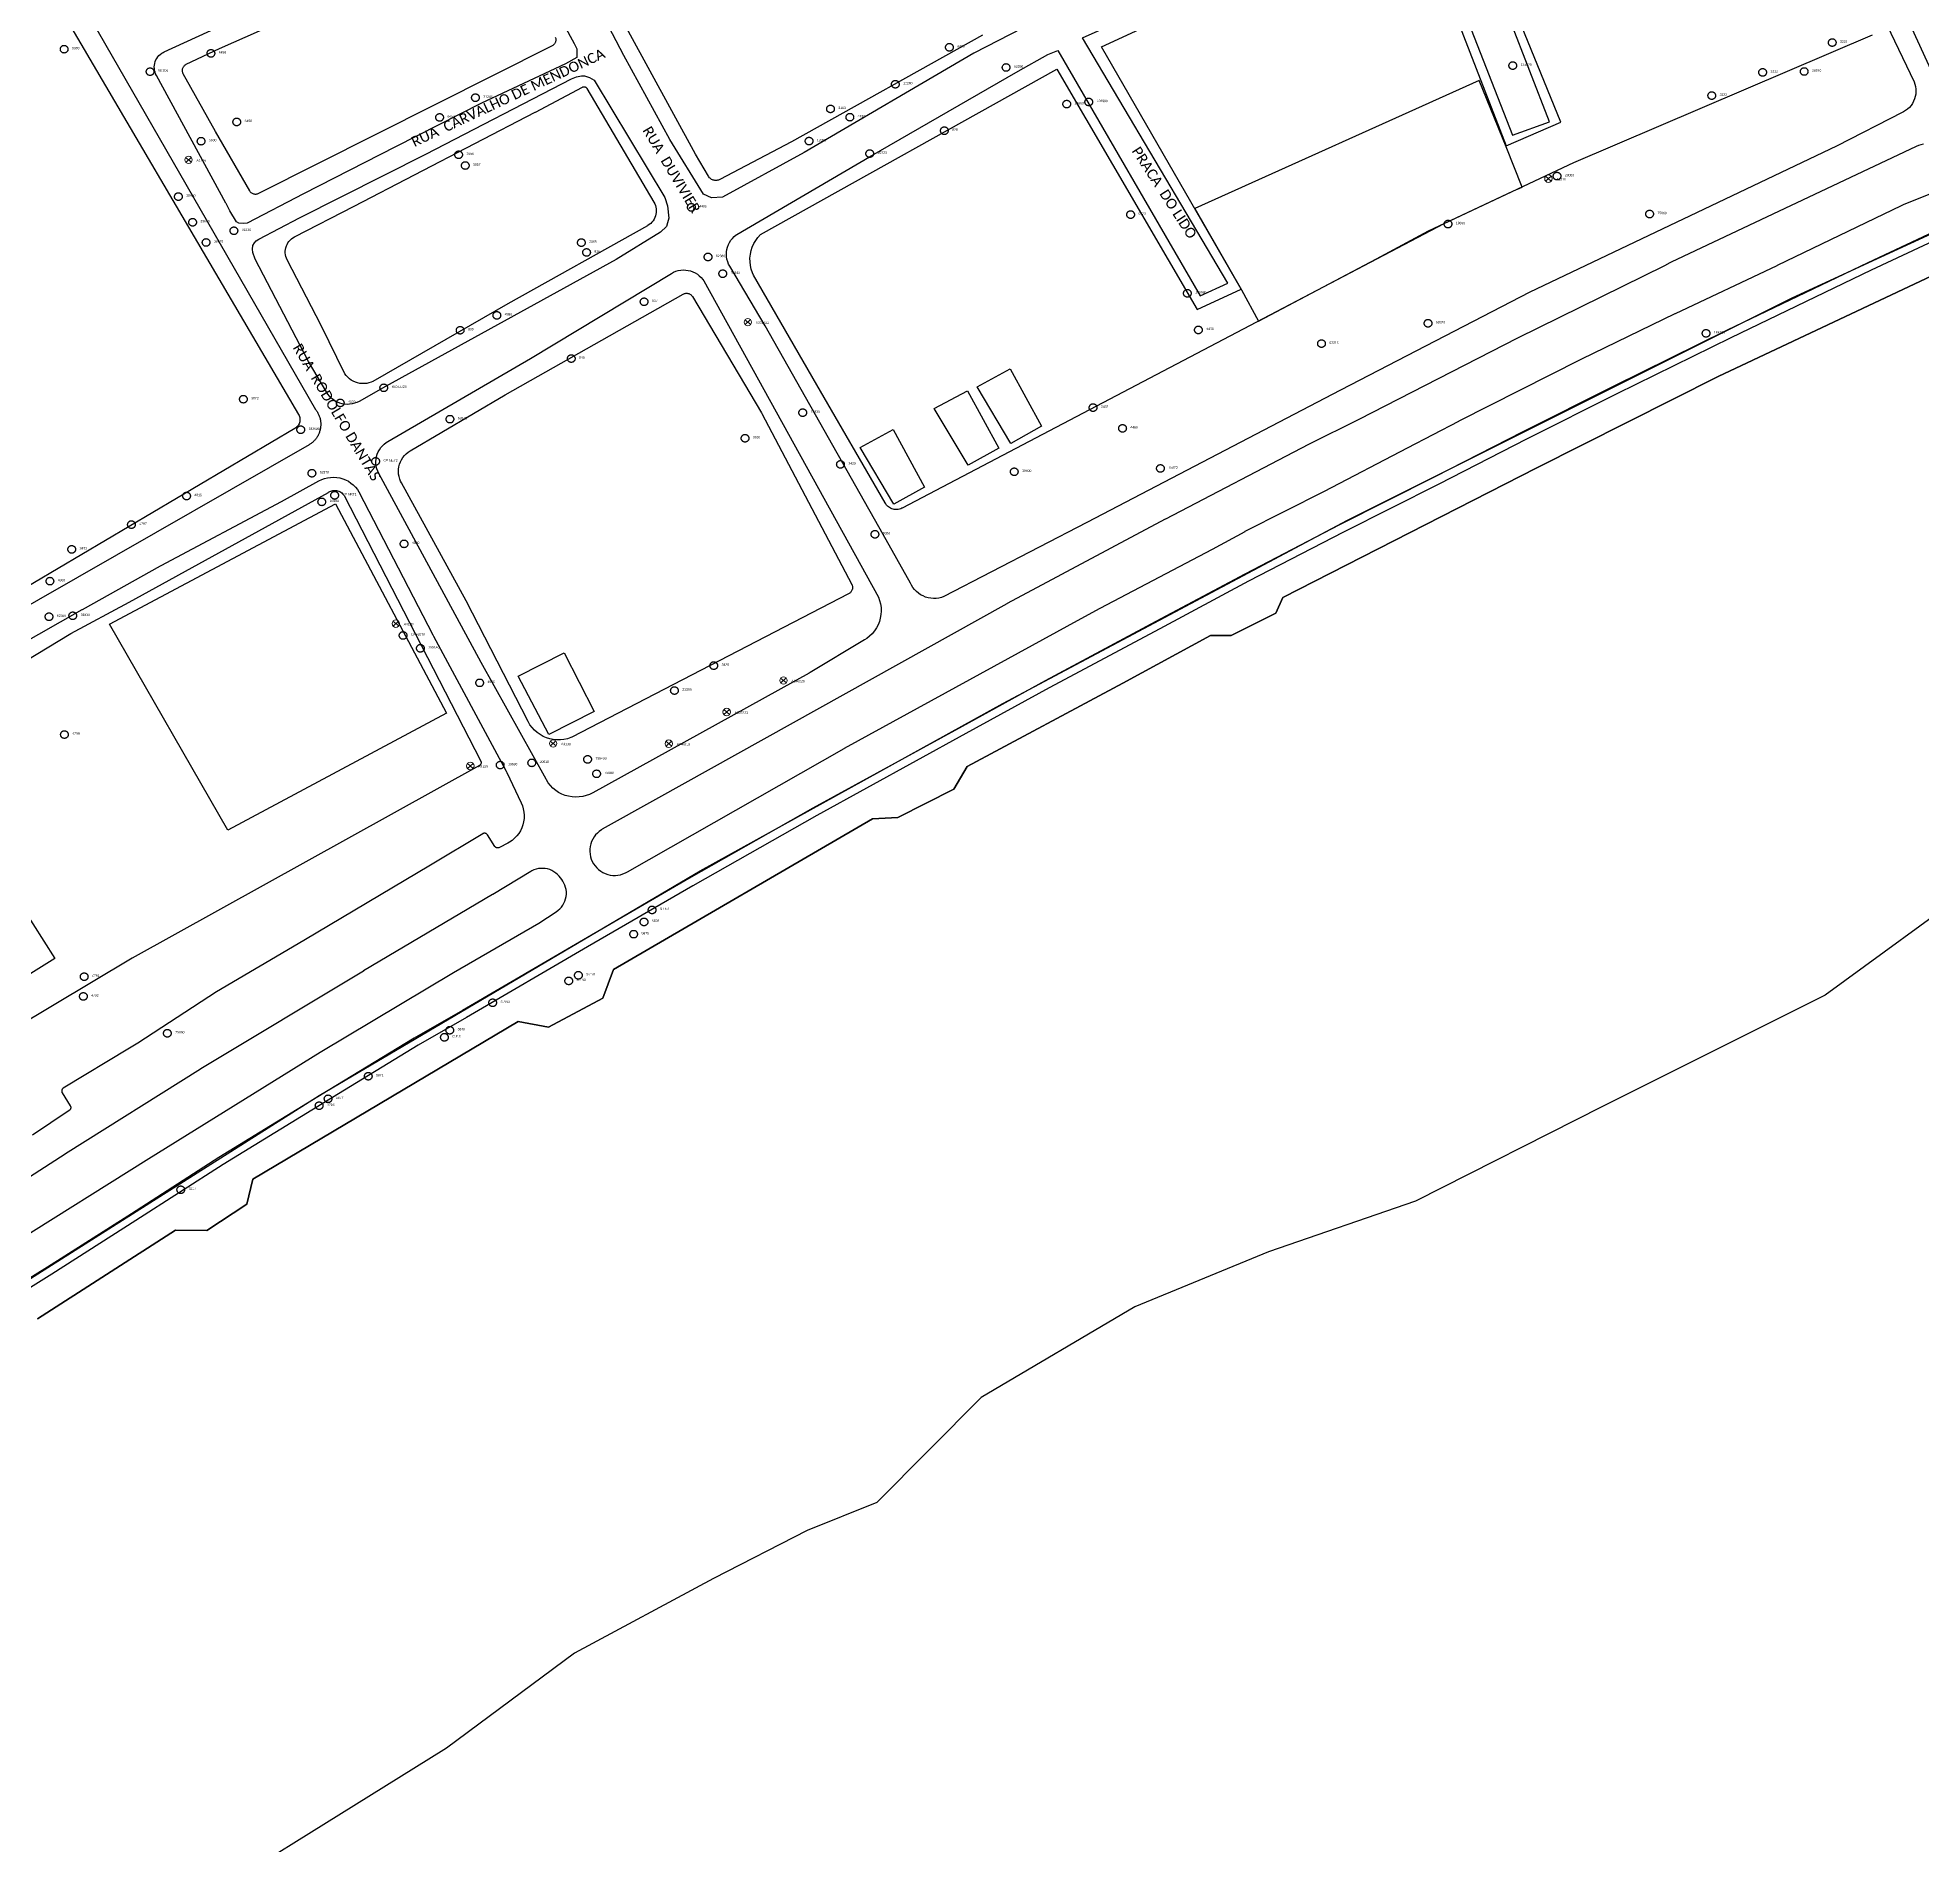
# Model space of a CAD drawing. Header units: millimetres. Extents: x 676447 to 689606, y 7455628 to 7463967.
# Drawn here: x 686661 to 687214, y 7458689 to 7459220 of the extents above; entities that cross this region are included whole.
import ezdxf

# ---------------------------------------------------------------- set-up
doc = ezdxf.new("R2010")
doc.units = ezdxf.units.MM
doc.header["$LTSCALE"] = 0.1
doc.header["$MEASUREMENT"] = 0
doc.linetypes.add('PHANTOM2', pattern=[1.25, 0.625, -0.125, 0.125, -0.125, 0.125, -0.125])
doc.layers.add('10.4-Postes', color=1, linetype='Continuous', lineweight=0)
for name, color, linetype in [('Caixas Subterrâneas', 5, 'Continuous'), ('LEGENDAS_INFRAESTRUTURAS', 7, 'Continuous'), ('MUB_AC_GEOGRAFICO', 7, 'Continuous'), ('MUB_EDIFICACOES', 7, 'Continuous'), ('MUB_MEIOFIO', 7, 'Continuous'), ('MUB_OBRA_ARTE', 7, 'Continuous'), ('MUB_QUADRAS', 7, 'Continuous'), ('MUB_SEGMENTO', 7, 'Continuous'), ('NOS_DE_INFRAESTRUTURA', 7, 'Continuous')]:
    doc.layers.add(name, color=color, linetype=linetype)
doc.styles.add('Legend', font='calibri.ttf')
doc.styles.get("Standard").update_dxf_attribs({"font": 'arial.ttf'})

# ---------------------------------------------------------------- blocks, each defined once
blk = doc.blocks.new('MHMZ')
at = {"linetype": 'PHANTOM2'}
blk.add_circle((0, 0), 0.0000101, dxfattribs=at)
blk = doc.blocks.new('PTPT')
at = {"layer": '10.4-Postes', "color": 1, "linetype": 'PHANTOM2'}
for points in [[(-0.0000079, 0.0000104), (0.0000075, -0.000002)], [(0.000007, 0.0000109), (-0.0000074, -0.0000025)]]:
    blk.add_lwpolyline(points, dxfattribs=at)
at = {"layer": '10.4-Postes', "color": 1}
blk.add_circle((-0.0000002, 0.0000042), 0.00000987, dxfattribs=at)

msp = doc.modelspace()

# ---------------------------------------------------------------- linework, layer by layer
at = {"layer": 'MUB_AC_GEOGRAFICO', "linetype": 'Continuous'}
for points in [[(686660.85, 7458843.34), (686701.4, 7458869.44), (686710.62, 7458869.3), (686722.37, 7458877.05), (686724.11, 7458884.39), (686802.04, 7458930.78), (686810.9, 7458929.07), (686826.93, 7458937.62), (686830, 7458946.03), (686906.07, 7458990.28), (686913.58, 7458990.71), (686930.01, 7458998.99), (686933.88, 7459005.66), (686979.59, 7459030.13), (687005.41, 7459044.17), (687011.43, 7459044.17), (687024.52, 7459050.72), (687026.65, 7459055.26), (687101.24, 7459093.35), (687154.47, 7459120.23), (687229.1, 7459155.4)], [(687231.01, 7458971.37), (687185.87, 7458938.42), (687120.5, 7458905.78), (687065.55, 7458877.93), (687022.38, 7458863.03), (686983.13, 7458846.95), (686938, 7458820.27), (686907.32, 7458789.44), (686886.91, 7458781.2), (686859.44, 7458767.08), (686818.62, 7458745.12), (686780.94, 7458717.27), (686686.86, 7458658.72)]]:
    msp.add_lwpolyline(points, dxfattribs=at)
at = {"layer": 'MUB_EDIFICACOES', "linetype": 'Continuous'}
for points in [[(686946.56, 7459122.48), (686955.76, 7459105.59), (686946.75, 7459100.59), (686936.81, 7459117.22), (686946.56, 7459122.48)], [(686934, 7459116.04), (686943.2, 7459099.15), (686934.18, 7459094.15), (686924.25, 7459110.78), (686934, 7459116.04)], [(686912.2, 7459104.63), (686921.4, 7459087.74), (686912.38, 7459082.74), (686902.45, 7459099.37), (686912.2, 7459104.63)], [(686716.8, 7458986.93), (686682.04, 7459047.48), (686748.42, 7459082.86), (686780.95, 7459021.27), (686716.8, 7458986.93)], [(686815.55, 7459039.09), (686824.37, 7459021.84), (686811.04, 7459015.01), (686802.02, 7459032.22), (686815.55, 7459039.09)], [(686656.25, 7458964.47), (686665.94, 7458949.27), (686636.63, 7458930.93), (686626.34, 7458946.09), (686656.25, 7458964.47)]]:
    msp.add_lwpolyline(points, dxfattribs=at)
at = {"layer": 'MUB_MEIOFIO', "linetype": 'Continuous'}
for points in [[(687217.54, 7459209.17), (687173.39, 7459305.41), (687173.15, 7459305.79), (687172.78, 7459306.51), (687172.49, 7459307.25), (687172.27, 7459308.03), (687172.14, 7459308.82), (687172.1, 7459309.62), (687172.13, 7459310.42), (687172.25, 7459311.22), (687172.46, 7459312), (687172.74, 7459312.75), (687173.1, 7459313.46), (687173.53, 7459314.14), (687174.03, 7459314.77), (687174.6, 7459315.34), (687175.22, 7459315.85), (687175.89, 7459316.29), (687176.6, 7459316.66), (687199.52, 7459327.3), (687213.62, 7459333.82), (687214.6, 7459334.21)], [(686811.89, 7459266.68), (686846.66, 7459282.38), (686879.81, 7459297.49), (686898.01, 7459305.66), (686904.87, 7459308.83), (686907.67, 7459309.47), (686909.45, 7459309.47), (686912.5, 7459308.58), (686927.1, 7459279.76), (686939.68, 7459252.33), (686951.03, 7459227.58), (686951.08, 7459224.89), (686950.18, 7459222.59), (686935.89, 7459215.21), (686886.06, 7459186.08), (686862.02, 7459172.96), (686858.81, 7459172.73), (686856.49, 7459173.75), (686846.55, 7459189.89), (686833.09, 7459214.52), (686809.5, 7459259.8), (686808.87, 7459262.46), (686809.86, 7459264.85), (686811.89, 7459266.68)], [(687164.89, 7459305.07), (687212, 7459206.8), (687212.25, 7459206.11), (687212.42, 7459205.4), (687212.52, 7459204.67), (687212.54, 7459203.94), (687212.48, 7459203.21), (687212.35, 7459202.49), (687212.14, 7459201.79), (687211.86, 7459201.11), (687211.51, 7459200.47), (687211.1, 7459199.86), (687210.62, 7459199.3), (687210.09, 7459198.8), (687209.51, 7459198.35), (687208.88, 7459197.97), (687208.74, 7459197.89), (687189.17, 7459187.86), (687099.13, 7459145.02)], [(687065.34, 7459264.54), (687094.08, 7459191.17), (687104.94, 7459195.07), (687076.05, 7459269.61)], [(686660.73, 7459252.76), (686742.54, 7459110.5), (686742.69, 7459110.3), (686742.83, 7459110.11), (686742.96, 7459109.9), (686743.09, 7459109.7), (686743.21, 7459109.48), (686743.32, 7459109.27), (686743.43, 7459109.05), (686743.52, 7459108.83), (686743.61, 7459108.6), (686743.69, 7459108.37), (686743.77, 7459108.14), (686743.83, 7459107.91), (686743.89, 7459107.67), (686743.93, 7459107.43), (686743.97, 7459107.19), (686744.01, 7459106.95), (686744.03, 7459106.71), (686744.04, 7459106.47), (686744.05, 7459106.23), (686744.05, 7459105.98), (686744.04, 7459105.74), (686744.02, 7459105.5), (686743.99, 7459105.26), (686743.96, 7459105.02), (686743.91, 7459104.78), (686743.86, 7459104.54), (686743.8, 7459104.31), (686743.73, 7459104.08), (686743.65, 7459103.85), (686743.57, 7459103.62), (686743.48, 7459103.39), (686743.38, 7459103.17), (686743.27, 7459102.96), (686743.15, 7459102.74), (686743.03, 7459102.53), (686742.9, 7459102.33), (686742.76, 7459102.13), (686742.62, 7459101.93), (686742.47, 7459101.74), (686742.31, 7459101.56), (686742.15, 7459101.38), (686741.98, 7459101.2), (686741.8, 7459101.04), (686741.62, 7459100.87), (686741.44, 7459100.72), (686741.24, 7459100.57), (686741.05, 7459100.43), (686740.84, 7459100.3), (686740.64, 7459100.17), (686604.49, 7459022.19)], [(686798.44, 7459255.1), (686818.44, 7459218.09), (686819.29, 7459216.53), (686819.29, 7459213.98), (686815.89, 7459212.13), (686791.26, 7459200.48), (686765.99, 7459187.68), (686738.99, 7459173.88), (686722.43, 7459165.3), (686721.25, 7459165.13), (686719.95, 7459165.26), (686719.26, 7459165.65), (686717.36, 7459168.89), (686716.25, 7459171.02), (686716.19, 7459171.12), (686695.78, 7459208.68), (686695.55, 7459209.15), (686695.38, 7459209.65), (686695.26, 7459210.16), (686695.19, 7459210.67), (686695.17, 7459211.2), (686695.21, 7459211.72), (686695.31, 7459212.23), (686695.46, 7459212.74), (686695.66, 7459213.22), (686695.91, 7459213.68), (686696.2, 7459214.11), (686696.54, 7459214.51), (686696.92, 7459214.87), (686697.34, 7459215.19), (686697.78, 7459215.46), (686698.09, 7459215.62), (686730.15, 7459230.26)], [(687099.13, 7459145.02), (687043.58, 7459116.23), (687043.56, 7459116.23), (686969.01, 7459077.33), (686927.09, 7459055.59), (686926.34, 7459055.32), (686925.57, 7459055.14), (686924.78, 7459055.03), (686923.99, 7459055.01), (686923.2, 7459055.07), (686922.42, 7459055.21), (686921.66, 7459055.44), (686920.93, 7459055.74), (686920.23, 7459056.12), (686919.57, 7459056.57), (686918.97, 7459057.08), (686918.42, 7459057.65), (686917.94, 7459058.28), (686917.53, 7459058.96), (686917.27, 7459059.47), (686909.18, 7459073.81), (686874.55, 7459135.11), (686864.17, 7459152.62), (686863.83, 7459153.27), (686863.56, 7459153.95), (686863.36, 7459154.65), (686863.24, 7459155.38), (686863.19, 7459156.11), (686863.22, 7459156.84), (686863.33, 7459157.56), (686863.51, 7459158.27), (686863.77, 7459158.96), (686864.09, 7459159.62), (686864.48, 7459160.24), (686864.94, 7459160.81), (686865.45, 7459161.34), (686866.02, 7459161.8), (686866.25, 7459161.97), (686905.18, 7459184.72), (686948.84, 7459209.97), (686957.63, 7459214.8), (686960.54, 7459216.03), (687002.35, 7459143.88), (687010.43, 7459147.67), (686967.81, 7459219.73), (686975.03, 7459222.94)], [(686763.03, 7459117.25), (686755.31, 7459112.93), (686754.65, 7459112.61), (686753.96, 7459112.35), (686753.25, 7459112.17), (686752.53, 7459112.07), (686751.8, 7459112.04), (686751.07, 7459112.09), (686750.34, 7459112.21), (686749.64, 7459112.41), (686748.96, 7459112.68), (686748.31, 7459113.02), (686747.7, 7459113.43), (686747.14, 7459113.9), (686746.63, 7459114.43), (686746.17, 7459115), (686745.86, 7459115.48), (686740.48, 7459124.6), (686724.79, 7459154.66), (686724.08, 7459156.62), (686723.97, 7459157.59), (686724.08, 7459158.67), (686724.57, 7459159.45), (686725.09, 7459160.04), (686725.83, 7459160.53), (686737.81, 7459166.85), (686774.96, 7459185.5), (686817.74, 7459207.68), (686819.19, 7459208.28), (686820.67, 7459208.54), (686821.53, 7459208.58), (686822.98, 7459208.06), (686824.36, 7459207.24), (686845.13, 7459172.78), (686845.92, 7459170.33), (686846.25, 7459166.76), (686845.88, 7459165.39), (686845.58, 7459164.27), (686843.83, 7459162.6), (686830.77, 7459154.58), (686763.03, 7459117.25)], [(687214.73, 7459188.48), (687214.01, 7459188.33), (687213.3, 7459188.11), (687212.62, 7459187.82), (687212.56, 7459187.79), (687140.68, 7459153.8), (687140.3, 7459153.61), (687138.69, 7459152.77), (687095.52, 7459131.45), (687048.91, 7459107.59), (687034.32, 7459100.3), (687034.17, 7459100.22), (686992.12, 7459078.31), (686992.02, 7459078.27), (686945.68, 7459053.49), (686945.52, 7459053.41), (686842.41, 7458995.96), (686826.73, 7458987.19), (686826.48, 7458987.04), (686825.86, 7458986.6), (686825.28, 7458986.1), (686824.77, 7458985.55), (686824.31, 7458984.94), (686823.92, 7458984.29), (686823.6, 7458983.6), (686823.35, 7458982.89), (686823.18, 7458982.15), (686823.09, 7458981.39), (686823.08, 7458980.64), (686823.15, 7458979.88), (686823.29, 7458979.13), (686823.51, 7458978.41), (686823.81, 7458977.71), (686824.18, 7458977.05), (686824.61, 7458976.43), (686825.11, 7458975.85), (686825.67, 7458975.34), (686826.27, 7458974.88), (686826.93, 7458974.49), (686827.61, 7458974.17), (686828.33, 7458973.92), (686829.07, 7458973.75), (686829.82, 7458973.66), (686830.58, 7458973.65), (686831.34, 7458973.72), (686832.08, 7458973.86), (686832.81, 7458974.08), (686833.51, 7458974.38), (686834.17, 7458974.75)], [(686834.17, 7458974.75), (686897.75, 7459010.96), (686897.85, 7459011.02), (686967.39, 7459049.15), (686972.96, 7459052.21), (687005.94, 7459069.49), (687015.52, 7459074.72), (687015.54, 7459074.74), (687038.88, 7459086.49), (687063.23, 7459099.25), (687078.26, 7459107.1), (687078.36, 7459107.16), (687114.21, 7459125.35), (687114.37, 7459125.43), (687141.82, 7459138.74), (687141.92, 7459138.78), (687171.78, 7459152.86), (687171.86, 7459152.9), (687208.26, 7459170.49), (687208.85, 7459170.75), (687216.44, 7459173.83)], [(686856.53, 7459148.32), (686907.81, 7459055.4), (686908.17, 7459054.42), (686908.43, 7459053.4), (686908.59, 7459052.37), (686908.63, 7459051.32), (686908.57, 7459050.28), (686908.39, 7459049.25), (686908.11, 7459048.24), (686907.73, 7459047.27), (686907.24, 7459046.34), (686906.66, 7459045.47), (686905.99, 7459044.66), (686905.25, 7459043.93), (686904.43, 7459043.28), (686903.78, 7459042.85), (686887.76, 7459033.24), (686887.5, 7459033.09), (686823.92, 7458997.92), (686822.99, 7458997.46), (686822, 7458997.1), (686820.99, 7458996.84), (686819.95, 7458996.69), (686818.91, 7458996.65), (686817.86, 7458996.71), (686816.83, 7458996.89), (686815.82, 7458997.17), (686814.85, 7458997.56), (686813.92, 7458998.05), (686813.05, 7458998.63), (686812.25, 7458999.3), (686811.52, 7459000.05), (686810.87, 7459000.87), (686810.31, 7459001.75), (686810.23, 7459001.9), (686791.13, 7459036.23), (686761.09, 7459091.72), (686760.77, 7459092.38), (686760.53, 7459093.07), (686760.36, 7459093.78), (686760.26, 7459094.51), (686760.25, 7459095.24), (686760.31, 7459095.97), (686760.44, 7459096.69), (686760.65, 7459097.39), (686760.93, 7459098.07), (686761.28, 7459098.71), (686761.7, 7459099.32), (686762.17, 7459099.87), (686762.7, 7459100.38), (686763.29, 7459100.82), (686763.72, 7459101.1), (686805.61, 7459125.54), (686847.02, 7459150.52), (686847.67, 7459150.87), (686848.35, 7459151.15), (686849.05, 7459151.35), (686849.77, 7459151.48), (686850.51, 7459151.53), (686851.24, 7459151.51), (686851.96, 7459151.41), (686852.67, 7459151.23), (686853.36, 7459150.98), (686854.02, 7459150.66), (686854.65, 7459150.27), (686855.22, 7459149.82), (686855.75, 7459149.31), (686856.22, 7459148.75), (686856.53, 7459148.32)], [(686635.68, 7459030.04), (686674, 7459051.77), (686674.06, 7459051.79), (686697.02, 7459064.59), (686697.16, 7459064.67), (686732.48, 7459083.47), (686743.53, 7459089.53), (686744.34, 7459089.93), (686745.19, 7459090.25), (686746.06, 7459090.47), (686746.95, 7459090.6), (686747.86, 7459090.64), (686748.76, 7459090.58), (686749.65, 7459090.43), (686750.52, 7459090.19), (686751.36, 7459089.85), (686752.16, 7459089.43), (686752.91, 7459088.93), (686753.6, 7459088.36), (686754.24, 7459087.71), (686754.8, 7459087), (686755.2, 7459086.38), (686776.98, 7459044.33), (686777.17, 7459043.97), (686798.5, 7459004.26), (686798.69, 7459003.9), (686802.92, 7458994.96), (686803.28, 7458994.08), (686803.54, 7458993.18), (686803.71, 7458992.25), (686803.78, 7458991.31), (686803.76, 7458990.37), (686803.63, 7458989.44), (686803.41, 7458988.52), (686803.09, 7458987.64), (686802.68, 7458986.79), (686802.19, 7458985.99), (686801.61, 7458985.24), (686800.96, 7458984.56), (686800.24, 7458983.95), (686799.47, 7458983.42), (686798.98, 7458983.14), (686796.5, 7458981.84), (686796.4, 7458981.79), (686796.3, 7458981.76), (686796.2, 7458981.73), (686796.1, 7458981.72), (686795.99, 7458981.72), (686795.89, 7458981.73), (686795.79, 7458981.75), (686795.69, 7458981.78), (686795.59, 7458981.82), (686795.5, 7458981.87), (686795.41, 7458981.93), (686795.33, 7458982), (686795.26, 7458982.08), (686795.2, 7458982.16), (686795.19, 7458982.18), (686792.98, 7458985.59), (686792.91, 7458985.67), (686792.84, 7458985.75), (686792.77, 7458985.82), (686792.68, 7458985.88), (686792.59, 7458985.94), (686792.5, 7458985.98), (686792.4, 7458986.01), (686792.29, 7458986.03), (686792.19, 7458986.04), (686792.09, 7458986.04), (686791.98, 7458986.03), (686791.88, 7458986.01), (686791.78, 7458985.98), (686791.68, 7458985.94), (686791.62, 7458985.9), (686776.29, 7458976.68), (686739.08, 7458954.52), (686713.41, 7458939.49), (686690.35, 7458924.36), (686687.92, 7458922.89), (686668.44, 7458911.13), (686668.35, 7458911.07), (686668.27, 7458911), (686668.2, 7458910.92), (686668.14, 7458910.84), (686668.08, 7458910.75), (686668.04, 7458910.66), (686668, 7458910.56), (686667.98, 7458910.46), (686667.96, 7458910.36), (686667.96, 7458910.25), (686667.97, 7458910.15), (686667.98, 7458910.04), (686668.01, 7458909.94), (686668.05, 7458909.85), (686668.1, 7458909.75), (686668.11, 7458909.74), (686670.48, 7458905.96), (686670.53, 7458905.87), (686670.58, 7458905.77), (686670.61, 7458905.67), (686670.63, 7458905.57), (686670.64, 7458905.47), (686670.63, 7458905.36), (686670.62, 7458905.26), (686670.6, 7458905.16), (686670.57, 7458905.06), (686670.52, 7458904.96), (686670.47, 7458904.87), (686670.4, 7458904.79), (686670.33, 7458904.71), (686670.25, 7458904.64), (686670.19, 7458904.6), (686659.4, 7458897.36)], [(686653.93, 7458865.59), (686693.58, 7458890.47), (686743.84, 7458921.69), (686783, 7458945.09), (686808.06, 7458959.65), (686813.23, 7458963), (686813.78, 7458963.4), (686814.28, 7458963.86), (686814.74, 7458964.36), (686815.14, 7458964.91), (686815.48, 7458965.5), (686815.76, 7458966.12), (686815.97, 7458966.77), (686816.11, 7458967.43), (686816.18, 7458968.11), (686816.18, 7458968.79), (686816.11, 7458969.47), (686815.97, 7458970.13), (686815.76, 7458970.78), (686815.49, 7458971.4), (686815.15, 7458971.99), (686814.84, 7458972.42), (686814.08, 7458973.42), (686813.62, 7458973.92), (686813.1, 7458974.36), (686812.54, 7458974.75), (686811.95, 7458975.08), (686811.32, 7458975.35), (686810.67, 7458975.54), (686810, 7458975.67), (686809.32, 7458975.73), (686808.64, 7458975.72), (686807.97, 7458975.64), (686807.31, 7458975.48), (686806.66, 7458975.26), (686806.05, 7458974.97), (686805.74, 7458974.8), (686794.55, 7458968.03), (686794.51, 7458968.01), (686756.64, 7458945.57), (686756.6, 7458945.55), (686708.85, 7458916.81), (686708.75, 7458916.75), (686669.08, 7458891.81), (686669.02, 7458891.77), (686623.96, 7458862.74)]]:
    msp.add_lwpolyline(points, dxfattribs=at)
at = {"layer": 'MUB_OBRA_ARTE', "linetype": 'Continuous'}
for points in [[(687084.22, 7459207.2), (687000.78, 7459169.61), (687014.42, 7459145.65), (687019.43, 7459136.47), (687054.14, 7459154.81), (687069.41, 7459163.03), (687094.32, 7459174.78), (687096.91, 7459175.85), (687092.21, 7459187.7), (687084.22, 7459207.2)], [(687227.43, 7459167.26), (687198.38, 7459153.61), (687157.09, 7459133.79), (687123.62, 7459117.27), (687097.09, 7459103.96), (687071.29, 7459090.77), (687043.29, 7459076.66), (687015.41, 7459062.17), (686989.31, 7459048.25), (686956.8, 7459030.86), (686932.39, 7459017.4), (686888.57, 7458993.4), (686852.15, 7458972.71), (686821.2, 7458954.72), (686785.64, 7458933.94), (686771.48, 7458925.87), (686746.26, 7458910.48), (686714.09, 7458890.75), (686688.47, 7458874.25), (686663.76, 7458858.57), (686646.91, 7458848.07)], [(687228.43, 7459165.09), (687199.41, 7459151.44), (687158.14, 7459131.63), (687124.68, 7459115.13), (687098.17, 7459101.83), (687072.38, 7459088.63), (687044.38, 7459074.53), (687016.53, 7459060.05), (686990.44, 7459046.13), (686957.94, 7459028.75), (686933.55, 7459015.3), (686889.74, 7458991.3), (686853.34, 7458970.63), (686822.41, 7458952.65), (686786.84, 7458931.87), (686772.7, 7458923.8), (686747.51, 7458908.44), (686715.37, 7458888.72), (686689.76, 7458872.23), (686665.04, 7458856.55), (686648.2, 7458846.05)]]:
    msp.add_lwpolyline(points, dxfattribs=at)
at = {"layer": 'MUB_QUADRAS', "linetype": 'Continuous'}
for points in [[(686871.11, 7459149.98), (686870.81, 7459150.69), (686870.46, 7459151.74), (686870.23, 7459152.82), (686870.12, 7459153.92), (686870.11, 7459155.02), (686870.23, 7459156.12), (686870.46, 7459157.2), (686870.8, 7459158.25), (686871.24, 7459159.26), (686871.8, 7459160.22), (686872.44, 7459161.11), (686873.18, 7459161.93), (686960.22, 7459210.54), (687001.4, 7459139.95), (687014.37, 7459145.93), (686973.33, 7459217.04), (687064.56, 7459259.3), (687092.15, 7459188.02), (687108.23, 7459194.94), (687079.06, 7459266.54)], [(686938.38, 7459220.54), (686882.29, 7459189.16), (686861.24, 7459178.11), (686861.1, 7459178.05), (686860.86, 7459177.95), (686860.61, 7459177.88), (686860.35, 7459177.84), (686860.09, 7459177.82), (686859.83, 7459177.84), (686859.57, 7459177.88), (686859.31, 7459177.94), (686859.07, 7459178.03), (686858.83, 7459178.15), (686858.61, 7459178.29), (686858.41, 7459178.46), (686858.22, 7459178.64), (686858.06, 7459178.84), (686857.91, 7459179.06), (686854.13, 7459185.54), (686814.14, 7459258.79)], [(686703.67, 7459209.16), (686703.58, 7459209.34), (686703.51, 7459209.54), (686703.45, 7459209.74), (686703.42, 7459209.95), (686703.42, 7459210.16), (686703.43, 7459210.37), (686703.47, 7459210.58), (686703.52, 7459210.78), (686703.6, 7459210.97), (686703.7, 7459211.16), (686703.82, 7459211.33), (686703.95, 7459211.49), (686704.1, 7459211.64), (686704.26, 7459211.77), (686704.44, 7459211.88), (686704.56, 7459211.94), (686714.34, 7459216.59), (686793.89, 7459251.86)], [(686653.77, 7459251.77), (686737.54, 7459109.06), (686737.68, 7459108.78), (686737.8, 7459108.49), (686737.88, 7459108.19), (686737.93, 7459107.88), (686737.95, 7459107.56), (686737.93, 7459107.25), (686737.89, 7459106.94), (686737.81, 7459106.63), (686737.7, 7459106.34), (686737.56, 7459106.06), (686737.39, 7459105.79), (686737.19, 7459105.55), (686736.97, 7459105.33), (686736.73, 7459105.13), (686736.48, 7459104.96), (686597.3, 7459022.66)], [(686812.94, 7459219.92), (686813.01, 7459219.72), (686813.05, 7459219.51), (686813.08, 7459219.31), (686813.08, 7459219.1), (686813.07, 7459218.89), (686813.03, 7459218.68), (686812.96, 7459218.48), (686812.88, 7459218.29), (686812.78, 7459218.11), (686812.66, 7459217.94), (686812.52, 7459217.78), (686812.37, 7459217.63), (686812.2, 7459217.51), (686812.02, 7459217.4), (686811.98, 7459217.38), (686725.81, 7459173.95), (686725.62, 7459173.87), (686725.42, 7459173.8), (686725.21, 7459173.76), (686725.01, 7459173.74), (686724.8, 7459173.74), (686724.59, 7459173.76), (686724.38, 7459173.81), (686724.18, 7459173.87), (686723.99, 7459173.96), (686723.81, 7459174.06), (686723.64, 7459174.19), (686723.49, 7459174.33), (686723.35, 7459174.49), (686723.23, 7459174.66), (686723.18, 7459174.74), (686713.11, 7459192.24), (686703.67, 7459209.16)], [(687199.71, 7459220.54), (687111.99, 7459183), (687073.87, 7459165.11), (686914.81, 7459081.59), (686914.72, 7459081.54), (686914.37, 7459081.38), (686914.01, 7459081.26), (686913.63, 7459081.18), (686913.25, 7459081.13), (686912.87, 7459081.13), (686912.49, 7459081.17), (686912.12, 7459081.25), (686911.75, 7459081.36), (686911.4, 7459081.52), (686911.07, 7459081.71), (686910.76, 7459081.93), (686910.47, 7459082.18), (686910.21, 7459082.47), (686909.99, 7459082.77), (686909.79, 7459083.1), (686889.73, 7459117.73), (686871.11, 7459149.98)], [(686734.19, 7459154.51), (686733.97, 7459154.98), (686733.81, 7459155.48), (686733.69, 7459155.99), (686733.63, 7459156.51), (686733.63, 7459157.03), (686733.68, 7459157.55), (686733.79, 7459158.07), (686733.95, 7459158.57), (686734.16, 7459159.05), (686734.42, 7459159.5), (686734.72, 7459159.93), (686735.07, 7459160.32), (686735.45, 7459160.67), (686735.88, 7459160.98), (686736.33, 7459161.24), (686736.34, 7459161.25), (686753.9, 7459170.27), (686807.05, 7459197.91), (686807.11, 7459197.93), (686820.88, 7459205.24), (686820.98, 7459205.29), (686821.08, 7459205.32), (686821.18, 7459205.34), (686821.28, 7459205.36), (686821.39, 7459205.36), (686821.49, 7459205.35), (686821.6, 7459205.33), (686821.7, 7459205.3), (686821.79, 7459205.26), (686821.88, 7459205.21), (686821.97, 7459205.15), (686822.05, 7459205.08), (686822.12, 7459205), (686822.18, 7459204.92), (686822.22, 7459204.87), (686841.89, 7459171.43), (686842.13, 7459170.97), (686842.32, 7459170.48), (686842.46, 7459169.98), (686842.55, 7459169.46), (686842.58, 7459168.94), (686842.56, 7459168.42), (686842.48, 7459167.9), (686842.35, 7459167.39), (686842.16, 7459166.9), (686841.93, 7459166.43), (686841.65, 7459165.99), (686841.32, 7459165.58), (686840.96, 7459165.21), (686840.55, 7459164.88), (686840.12, 7459164.59), (686840.02, 7459164.53), (686799.01, 7459141.57), (686759.37, 7459118.79), (686758.86, 7459118.57), (686758.22, 7459118.35), (686757.55, 7459118.21), (686756.88, 7459118.14), (686756.21, 7459118.13), (686755.53, 7459118.2), (686754.87, 7459118.34), (686754.23, 7459118.55), (686753.61, 7459118.82), (686753.02, 7459119.16), (686752.47, 7459119.55), (686751.96, 7459120), (686751.51, 7459120.5), (686751.11, 7459121.05), (686744.19, 7459135.18), (686734.19, 7459154.51)], [(686154.7, 7458469.35), (686185.72, 7458500.2), (686240.43, 7458550.75), (686280.82, 7458586.55), (686359.6, 7458650.03), (686441, 7458709.81), (686581.17, 7458806.06), (686743.61, 7458909.03), (686855.44, 7458974.99), (686944.41, 7459024.12), (687045.58, 7459078.04), (687176.22, 7459143.32), (687289.43, 7459195.55)], [(687229.1, 7459155.4), (687154.47, 7459120.23), (687101.24, 7459093.35), (687026.65, 7459055.26), (687024.52, 7459050.72), (687011.43, 7459044.17), (687005.41, 7459044.17), (686979.59, 7459030.13), (686933.88, 7459005.66), (686930.01, 7458998.99), (686913.58, 7458990.71), (686906.07, 7458990.28), (686830, 7458946.03), (686826.93, 7458937.62), (686810.9, 7458929.07), (686802.04, 7458930.78), (686724.11, 7458884.39), (686722.37, 7458877.05), (686710.62, 7458869.3), (686701.4, 7458869.44), (686660.85, 7458843.34)], [(686767.74, 7459088.97), (686767.51, 7459089.43), (686767.24, 7459090.11), (686767.04, 7459090.82), (686766.92, 7459091.54), (686766.88, 7459092.27), (686766.91, 7459093), (686767.02, 7459093.73), (686767.2, 7459094.44), (686767.46, 7459095.12), (686767.78, 7459095.78), (686768.18, 7459096.4), (686768.63, 7459096.97), (686769.15, 7459097.49), (686769.71, 7459097.96), (686770.32, 7459098.36), (686798.22, 7459114.81), (686850.52, 7459144.41), (686850.67, 7459144.49), (686850.87, 7459144.57), (686851.07, 7459144.63), (686851.28, 7459144.66), (686851.49, 7459144.67), (686851.7, 7459144.67), (686851.9, 7459144.64), (686852.11, 7459144.58), (686852.3, 7459144.51), (686852.49, 7459144.42), (686852.67, 7459144.31), (686852.83, 7459144.18), (686852.98, 7459144.03), (686853.11, 7459143.87), (686853.23, 7459143.69), (686873.47, 7459109.56), (686873.59, 7459109.36), (686900.02, 7459059.16), (686900.08, 7459059.03), (686900.15, 7459058.84), (686900.21, 7459058.63), (686900.24, 7459058.43), (686900.25, 7459058.22), (686900.24, 7459058.01), (686900.2, 7459057.8), (686900.15, 7459057.6), (686900.07, 7459057.41), (686899.97, 7459057.22), (686899.86, 7459057.04), (686899.72, 7459056.88), (686899.57, 7459056.74), (686899.41, 7459056.61), (686899.23, 7459056.49), (686899.05, 7459056.4), (686817.82, 7459014.29), (686817.5, 7459014.16), (686816.5, 7459013.82), (686815.48, 7459013.6), (686814.44, 7459013.48), (686813.4, 7459013.47), (686812.35, 7459013.57), (686811.33, 7459013.77), (686810.33, 7459014.09), (686809.37, 7459014.5), (686808.46, 7459015.02), (686807.6, 7459015.63), (686806.82, 7459016.32), (686806.11, 7459017.09), (686805.49, 7459017.93), (686804.96, 7459018.83), (686786.71, 7459054.35), (686767.74, 7459088.97)], [(686624.83, 7459017), (686670.66, 7459044.71), (686687.74, 7459053.88), (686746.28, 7459086.19), (686746.37, 7459086.25), (686746.67, 7459086.42), (686746.98, 7459086.56), (686747.3, 7459086.66), (686747.64, 7459086.73), (686747.98, 7459086.76), (686748.32, 7459086.76), (686748.66, 7459086.73), (686748.99, 7459086.65), (686749.32, 7459086.55), (686749.63, 7459086.41), (686749.92, 7459086.23), (686750.2, 7459086.03), (686750.45, 7459085.8), (686750.68, 7459085.55), (686750.88, 7459085.27), (686791.05, 7459007.23), (686791.06, 7459007.2), (686791.1, 7459007.1), (686791.13, 7459007), (686791.15, 7459006.9), (686791.16, 7459006.79), (686791.15, 7459006.69), (686791.14, 7459006.59), (686791.11, 7459006.48), (686791.08, 7459006.39), (686791.03, 7459006.29), (686790.97, 7459006.2), (686790.91, 7459006.12), (686790.84, 7459006.05), (686790.76, 7459005.98), (686790.67, 7459005.92), (686688.71, 7458949.34), (686642.31, 7458921.6)]]:
    msp.add_lwpolyline(points, dxfattribs=at)

# ---------------------------------------------------------------- block references
at = {"layer": 'Caixas Subterrâneas', "color": 40}
for p, xscale, yscale, zscale, rotation in [((687187.95, 7459218.33), 111319.4907932736, 111319.4907932736, 111319.4907932736, 359.2874099844723), ((686668.69, 7459216.39), 111319.4907932735, 111319.4907932735, 111319.4907932735, 359.2893848034342), ((686711.79, 7459215.16), 111319.4907932736, 111319.4907932736, 111319.4907932736, 359.2892204463614), ((686928.68, 7459216.94), 111319.4907932736, 111319.4907932736, 111319.4907932736, 359.2883958867838), ((686693.94, 7459209.78), 111319.4907932735, 111319.4907932735, 111319.4907932735, 359.2892866775422), ((686945.34, 7459211.01), 111319.4907932736, 111319.4907932736, 111319.4907932736, 359.2883306718098), ((687094.14, 7459211.56), 111319.4907932736, 111319.4907932736, 111319.4907932736, 359.2877647764583), ((687167.52, 7459209.57), 111319.4907932736, 111319.4907932736, 111319.4907932736, 359.2874849854786), ((687179.72, 7459209.83), 111319.4907932736, 111319.4907932736, 111319.4907932736, 359.2874386648207), ((686789.49, 7459202.14), 111319.4907932736, 111319.4907932736, 111319.4907932736, 359.2889207941706), ((686912.79, 7459206.09), 111319.4907932735, 111319.4907932735, 111319.4907932735, 359.2884529367406), ((686969.62, 7459200.88), 111319.4907932735, 111319.4907932735, 111319.4907932735, 359.2882351503904), ((687152.58, 7459202.75), 111319.4907932736, 111319.4907932736, 111319.4907932736, 359.2875396969116), ((686778.96, 7459196.33), 111319.4907932735, 111319.4907932735, 111319.4907932735, 359.288959033945), ((686893.76, 7459198.84), 111319.4907932736, 111319.4907932736, 111319.4907932736, 359.2885230909697), ((686899.44, 7459196.41), 111319.4907932736, 111319.4907932736, 111319.4907932736, 359.2885007068259), ((686963.14, 7459200.25), 111319.4907932735, 111319.4907932735, 111319.4907932735, 359.2882595947656), ((686719.38, 7459195.01), 111319.4907932736, 111319.4907932736, 111319.4907932736, 359.2891852813894), ((686927.19, 7459192.44), 111319.4907932736, 111319.4907932736, 111319.4907932736, 359.2883939172641), ((686708.91, 7459189.36), 111319.4907932736, 111319.4907932736, 111319.4907932736, 359.2892233765028), ((686784.54, 7459185.36), 111319.4907932735, 111319.4907932735, 111319.4907932735, 359.2889344048423), ((686887.46, 7459189.38), 111319.4907932736, 111319.4907932736, 111319.4907932736, 359.2885440963628), ((686905.28, 7459185.72), 111319.4907932736, 111319.4907932736, 111319.4907932736, 359.2884751550596), ((686786.49, 7459182.21), 111319.4907932736, 111319.4907932736, 111319.4907932736, 359.2889259781107), ((687107.13, 7459179.09), 111319.4907932736, 111319.4907932736, 111319.4907932736, 359.2877052040245), ((686702.23, 7459173.08), 111319.4907932736, 111319.4907932736, 111319.4907932736, 359.2892437031317), ((686852.9, 7459169.92), 111319.4907932736, 111319.4907932736, 111319.4907932736, 359.2886695085597), ((686981.9, 7459167.79), 111319.4907932735, 111319.4907932735, 111319.4907932735, 359.2881780904059), ((687134.32, 7459167.96), 111319.4907932735, 111319.4907932735, 111319.4907932735, 359.2875982825362), ((686706.41, 7459165.54), 111319.4907932736, 111319.4907932736, 111319.4907932736, 359.2892254626111), ((686718.54, 7459163.03), 111319.4907932735, 111319.4907932735, 111319.4907932735, 359.2891785152341), ((687075.11, 7459165.01), 111319.4907932735, 111319.4907932735, 111319.4907932735, 359.2878226189603), ((686710.38, 7459159.6), 111319.4907932735, 111319.4907932735, 111319.4907932735, 359.2892084955789), ((686820.58, 7459159.56), 111319.4907932736, 111319.4907932736, 111319.4907932736, 359.2887892330913), ((686822.11, 7459156.67), 111319.4907932736, 111319.4907932736, 111319.4907932736, 359.2887825319481), ((686857.79, 7459155.34), 111319.4907932735, 111319.4907932735, 111319.4907932735, 359.2886463772828), ((686862.12, 7459150.43), 111319.4907932736, 111319.4907932736, 111319.4907932736, 359.2886283724819), ((686839.02, 7459142.18), 111319.4907932736, 111319.4907932736, 111319.4907932736, 359.2887136762445), ((686998.56, 7459144.67), 111319.4907932735, 111319.4907932735, 111319.4907932735, 359.2881074801074), ((686795.77, 7459138.19), 111319.4907932736, 111319.4907932736, 111319.4907932736, 359.2888769526339), ((687069.25, 7459135.87), 111319.4907932736, 111319.4907932736, 111319.4907932736, 359.2878358017352), ((686784.99, 7459133.83), 111319.4907932736, 111319.4907932736, 111319.4907932736, 359.2889166145423), ((687001.8, 7459133.91), 111319.4907932735, 111319.4907932735, 111319.4907932735, 359.2880918296078), ((687037.96, 7459129.89), 111319.4907932736, 111319.4907932736, 111319.4907932736, 359.2879529802374), ((687150.91, 7459132.91), 111319.4907932736, 111319.4907932736, 111319.4907932736, 359.2875242201895), ((686817.62, 7459125.5), 111319.4907932736, 111319.4907932736, 111319.4907932736, 359.2887899031027), ((686721.32, 7459113.56), 111319.4907932735, 111319.4907932735, 111319.4907932735, 359.2891525422236), ((686749.76, 7459112.47), 111319.4907932736, 111319.4907932736, 111319.4907932736, 359.2890439858527), ((686762.56, 7459116.9), 111319.4907932736, 111319.4907932736, 111319.4907932736, 359.2889966847709), ((686781.99, 7459107.69), 111319.4907932736, 111319.4907932736, 111319.4907932736, 359.2889198761561), ((686885.6, 7459109.6), 111319.4907932736, 111319.4907932736, 111319.4907932736, 359.2885263165832), ((686970.87, 7459111.09), 111319.4907932736, 111319.4907932736, 111319.4907932736, 359.2882023823175), ((686738.17, 7459104.59), 111319.4907932736, 111319.4907932736, 111319.4907932736, 359.2890856523844), ((686868.66, 7459102.09), 111319.4907932735, 111319.4907932735, 111319.4907932735, 359.2885884246795), ((686979.52, 7459104.99), 111319.4907932735, 111319.4907932735, 111319.4907932735, 359.2881675466942), ((686741.45, 7459091.81), 111319.4907932735, 111319.4907932735, 111319.4907932735, 359.2890691937619), ((686760.17, 7459095.29), 111319.4907932736, 111319.4907932736, 111319.4907932736, 359.2889990327713), ((686896.69, 7459094.41), 111319.4907932736, 111319.4907932736, 111319.4907932736, 359.2884793758454), ((686947.71, 7459092.23), 111319.4907932736, 111319.4907932736, 111319.4907932736, 359.2882846080657), ((686990.65, 7459093.21), 111319.4907932736, 111319.4907932736, 111319.4907932736, 359.28812155096), ((686704.63, 7459085.11), 111319.4907932736, 111319.4907932736, 111319.4907932736, 359.2892071633937), ((686748.13, 7459085.33), 111319.4907932736, 111319.4907932736, 111319.4907932736, 359.2890417453265), ((686744.35, 7459083.4), 111319.4907932735, 111319.4907932735, 111319.4907932735, 359.2890555227888), ((686688.46, 7459076.7), 111319.4907932736, 111319.4907932736, 111319.4907932736, 359.2892660711373), ((686906.8, 7459073.87), 111319.4907932736, 111319.4907932736, 111319.4907932736, 359.2884345066149), ((686670.92, 7459069.44), 111319.4907932736, 111319.4907932736, 111319.4907932736, 359.2893305541933), ((686768.52, 7459071.06), 111319.4907932736, 111319.4907932736, 111319.4907932736, 359.2889597234956), ((686664.5, 7459060.1), 111319.4907932736, 111319.4907932736, 111319.4907932736, 359.2893520378094), ((686664.24, 7459049.65), 111319.4907932736, 111319.4907932736, 111319.4907932736, 359.2893498050868), ((686671.22, 7459049.93), 111319.4907932736, 111319.4907932736, 111319.4907932736, 359.2893233075317), ((686768.23, 7459044.14), 111319.4907932736, 111319.4907932736, 111319.4907932736, 359.288952445829), ((686773.32, 7459040.37), 111319.4907932736, 111319.4907932736, 111319.4907932736, 359.28893190924), ((686859.48, 7459035.28), 111319.4907932736, 111319.4907932736, 111319.4907932736, 359.2886025116907), ((686790.72, 7459030.23), 111319.4907932735, 111319.4907932735, 111319.4907932735, 359.2888625273537), ((686847.93, 7459027.96), 111319.4907932736, 111319.4907932736, 111319.4907932736, 359.2886441680242), ((686668.77, 7459015.03), 111319.4907932736, 111319.4907932736, 111319.4907932736, 359.2893217619463), ((686822.42, 7459007.74), 111319.4907932736, 111319.4907932736, 111319.4907932736, 359.2887349218984), ((686796.75, 7459006.05), 111319.4907932736, 111319.4907932736, 111319.4907932736, 359.2888320682956), ((686806.03, 7459006.72), 111319.4907932736, 111319.4907932736, 111319.4907932736, 359.2887969588156), ((686825.07, 7459003.5), 111319.4907932736, 111319.4907932736, 111319.4907932736, 359.2887234999328), ((686841.37, 7458963.5), 111319.4907932736, 111319.4907932736, 111319.4907932736, 359.2886490421346), ((686838.99, 7458959.98), 111319.4907932735, 111319.4907932735, 111319.4907932735, 359.2886569897378), ((686835.95, 7458956.39), 111319.4907932736, 111319.4907932736, 111319.4907932736, 359.2886674235421), ((686674.57, 7458943.9), 111319.4907932736, 111319.4907932736, 111319.4907932736, 359.2892775507535), ((686816.88, 7458942.67), 111319.4907932736, 111319.4907932736, 111319.4907932736, 359.2887357031195), ((686819.71, 7458944.3), 111319.4907932736, 111319.4907932736, 111319.4907932736, 359.2887254499065), ((686674.33, 7458938.09), 111319.4907932735, 111319.4907932735, 111319.4907932735, 359.28927666506), ((686794.54, 7458936.24), 111319.4907932736, 111319.4907932736, 111319.4907932736, 359.2888187065857), ((686698.99, 7458927.27), 111319.4907932735, 111319.4907932735, 111319.4907932735, 359.2891794616543), ((686780.37, 7458926.09), 111319.4907932736, 111319.4907932736, 111319.4907932736, 359.2888694655099), ((686781.94, 7458928.17), 111319.4907932736, 111319.4907932736, 111319.4907932736, 359.288864139418), ((686757.99, 7458914.66), 111319.4907932736, 111319.4907932736, 111319.4907932736, 359.2889510418296), ((686746.21, 7458908.02), 111319.4907932736, 111319.4907932736, 111319.4907932736, 359.288993781177), ((686743.58, 7458906), 111319.4907932736, 111319.4907932736, 111319.4907932736, 359.2890031724935), ((686702.94, 7458881.3), 111319.4907932736, 111319.4907932736, 111319.4907932736, 359.2891501015265)]:
    msp.add_blockref('MHMZ', p, dxfattribs=dict(at, xscale=xscale, yscale=yscale, zscale=zscale, rotation=rotation))
at = {"layer": 'NOS_DE_INFRAESTRUTURA', "color": 1}
for p, xscale, yscale, zscale, rotation in [((686705.24, 7459183.41), 111319.4907932736, 111319.4907932736, 111319.4907932736, 359.2892354579238), ((687104.62, 7459177.88), 111319.4907932736, 111319.4907932736, 111319.4907932736, 359.2877143567748), ((686869.5, 7459135.73), 111319.4907932736, 111319.4907932736, 111319.4907932736, 359.2885956953292), ((686766.12, 7459047.16), 111319.4907932736, 111319.4907932736, 111319.4907932736, 359.2889614186797), ((686879.96, 7459030.45), 111319.4907932735, 111319.4907932735, 111319.4907932735, 359.2885230996748), ((686863.29, 7459021.18), 111319.4907932735, 111319.4907932735, 111319.4907932735, 359.2885836216388), ((686812.32, 7459011.95), 111319.4907932735, 111319.4907932735, 111319.4907932735, 359.2887746555422), ((686846.28, 7459011.88), 111319.4907932736, 111319.4907932736, 111319.4907932736, 359.2886454210528), ((686787.99, 7459005.34), 111319.4907932736, 111319.4907932736, 111319.4907932736, 359.288865155297)]:
    msp.add_blockref('PTPT', p, dxfattribs=dict(at, xscale=xscale, yscale=yscale, zscale=zscale, rotation=rotation))

# ---------------------------------------------------------------- texts
at = {"layer": 'LEGENDAS_INFRAESTRUTURAS', "color": 5}
for s, rotation, p in [('3231', 359.2874, (687190.26, 7459218.3)), ('5903', 359.2894, (686671, 7459216.36)), ('6458', 359.2892, (686714.1, 7459215.13)), ('6436', 359.2884, (686930.99, 7459216.91)), ('58.700', 359.2893, (686696.25, 7459209.75)), ('62390', 359.2883, (686947.65, 7459210.98)), ('114820', 359.2878, (687096.44, 7459211.53)), ('3232', 359.2875, (687169.83, 7459209.54)), ('28040', 359.2874, (687182.03, 7459209.8)), ('31240', 359.2889, (686791.8, 7459202.11)), ('11280', 359.2884, (686915.1, 7459206.06)), ('3233', 359.2875, (687154.89, 7459202.72)), ('6451', 359.289, (686781.27, 7459196.31)), ('3108', 359.2885, (686896.07, 7459198.81)), ('4430', 359.2885, (686901.75, 7459196.38)), ('28800', 359.2883, (686965.45, 7459200.22)), ('126990', 359.2882, (686971.93, 7459200.85)), ('6450', 359.2892, (686721.69, 7459194.98)), ('828', 359.2884, (686929.5, 7459192.42)), ('5900', 359.2892, (686711.22, 7459189.34)), ('3056', 359.2889, (686786.85, 7459185.34)), ('12020', 359.2885, (686889.77, 7459189.35)), ('26530', 359.2885, (686907.59, 7459185.69)), ('3057', 359.2889, (686788.8, 7459182.18)), ('28050', 359.2877, (687109.44, 7459179.06)), ('38690', 359.2892, (686704.54, 7459173.05)), ('4400', 359.2887, (686855.21, 7459169.89)), ('38680', 359.2892, (686708.72, 7459165.51)), ('31230', 359.2892, (686720.85, 7459163)), ('6820', 359.2882, (686984.21, 7459167.76)), ('19830', 359.2878, (687077.42, 7459164.98)), ('75060', 359.2876, (687136.63, 7459167.93)), ('38670', 359.2892, (686712.69, 7459159.58)), ('3055', 359.2888, (686822.89, 7459159.53)), ('836', 359.2888, (686824.42, 7459156.65)), ('62380', 359.2886, (686860.1, 7459155.31)), ('36640', 359.2886, (686864.43, 7459150.4)), ('837', 359.2887, (686841.33, 7459142.15)), ('126980', 359.2881, (687000.87, 7459144.64)), ('4390', 359.2889, (686798.08, 7459138.16)), ('63320', 359.2878, (687071.56, 7459135.84)), ('839', 359.2889, (686787.3, 7459133.8)), ('4450', 359.2881, (687004.11, 7459133.88)), ('63310', 359.2879, (687040.27, 7459129.86)), ('164720', 359.2875, (687153.22, 7459132.88)), ('840', 359.2888, (686819.93, 7459125.47)), ('3072', 359.2891, (686723.63, 7459113.53)), ('RIO LUZ3', 359.289, (686764.87, 7459116.87)), ('4370', 359.289, (686752.07, 7459112.44)), ('63240', 359.2889, (686784.3, 7459107.66)), ('12930', 359.2885, (686887.91, 7459109.57)), ('3432', 359.2882, (686973.18, 7459111.06)), ('182980', 359.2891, (686740.47, 7459104.56)), ('3065', 359.2886, (686870.97, 7459102.06)), ('4460', 359.2882, (686981.83, 7459104.96)), ('62370', 359.2891, (686743.75, 7459091.78)), ('CP NET2', 359.289, (686762.48, 7459095.26)), ('3429', 359.2885, (686899, 7459094.38)), ('19900', 359.2883, (686950.02, 7459092.21)), ('75070', 359.2881, (686992.96, 7459093.18)), ('4815', 359.2892, (686706.94, 7459085.08)), ('CP NET1', 359.289, (686750.44, 7459085.3)), ('16880', 359.289, (686746.66, 7459083.37)), ('4797', 359.2893, (686690.77, 7459076.67)), ('3473', 359.2893, (686673.22, 7459069.41)), ('4380', 359.289, (686770.83, 7459071.03)), ('9380', 359.2884, (686909.11, 7459073.85)), ('4360', 359.2893, (686666.81, 7459060.07)), ('62360', 359.2893, (686666.54, 7459049.62)), ('34930', 359.2893, (686673.53, 7459049.91)), ('CP NET0', 359.2889, (686770.54, 7459044.11)), ('195140', 359.2889, (686775.63, 7459040.34)), ('3428', 359.2886, (686861.79, 7459035.25)), ('4550', 359.2889, (686793.03, 7459030.2)), ('23300', 359.2886, (686850.24, 7459027.93)), ('4799', 359.2893, (686671.08, 7459015)), ('158490', 359.2887, (686824.73, 7459007.71)), ('19680', 359.2888, (686799.06, 7459006.02)), ('20510', 359.2888, (686808.34, 7459006.7)), ('75080', 359.2887, (686827.38, 7459003.48)), ('S / N2', 359.2886, (686843.68, 7458963.48)), ('5876', 359.2886, (686841.3, 7458959.95)), ('5875', 359.2887, (686838.26, 7458956.36)), ('4791', 359.2893, (686676.88, 7458943.87)), ('S / N0', 359.2887, (686819.19, 7458942.64)), ('S / N1', 359.2887, (686822.02, 7458944.28)), ('4792', 359.2893, (686676.64, 7458938.06)), ('S / N3', 359.2888, (686796.85, 7458936.21)), ('75090', 359.2892, (686701.3, 7458927.24)), ('C.P.0', 359.2889, (686782.68, 7458926.06)), ('5878', 359.2889, (686784.25, 7458928.14)), ('5871', 359.2889, (686760.3, 7458914.63)), ('5877', 359.289, (686748.52, 7458908)), ('3216', 359.289, (686745.89, 7458905.97)), ('3217', 359.2891, (686705.25, 7458881.27))]:
    msp.add_text(s, height=0.7, rotation=rotation, dxfattribs=at).set_placement(p)
at = {"layer": 'LEGENDAS_INFRAESTRUTURAS', "color": 1}
for s, rotation, p in [('A1716', 359.2892, (686707.55, 7459183.38)), ('A1210', 359.2877, (687106.93, 7459177.85)), ('A230622', 359.2886, (686871.81, 7459135.71)), ('A4128', 359.289, (686768.43, 7459047.13)), ('A246220', 359.2885, (686882.26, 7459030.42)), ('A246221', 359.2886, (686865.6, 7459021.16)), ('A4130', 359.2888, (686814.63, 7459011.92)), ('A246219', 359.2886, (686848.59, 7459011.85)), ('A4129', 359.2889, (686790.3, 7459005.32))]:
    msp.add_text(s, height=0.7, rotation=rotation, dxfattribs=at).set_placement(p)
at = {"layer": 'MUB_SEGMENTO', "color": 253, "style": 'Legend'}
for s, rotation, p in [('RUA  CARVALHO DE MENDONCA', 25.1496, (686771.55, 7459187.6)), ('RUA  DUVIVIER', 300.8185, (686838.46, 7459192.57)), ('PRACA  DO LIDO', 302.9242, (686982.11, 7459186.49)), ('RUA  RODOLFO DANTAS', 300.7409, (686735.73, 7459128.73))]:
    msp.add_text(s, height=3, rotation=rotation, dxfattribs=at).set_placement(p)

doc.saveas('drawing.dxf')
